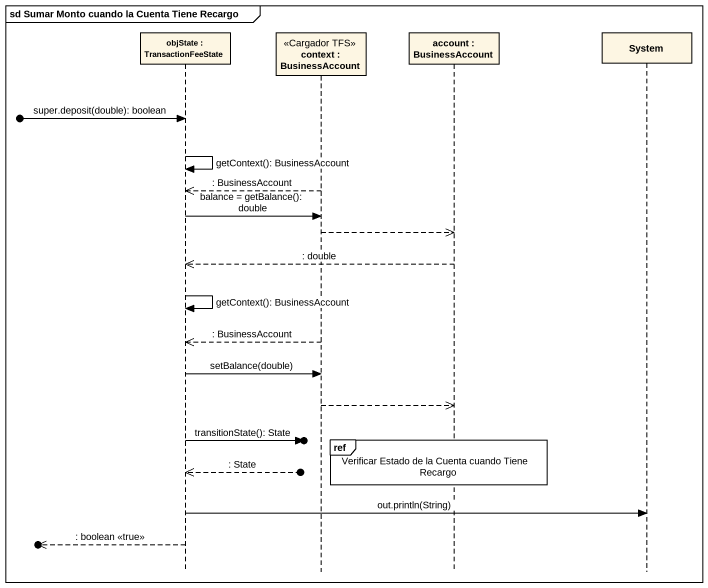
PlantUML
@startuml
mainframe sd Sumar Monto cuando la Cuenta Tiene Recargo
hide footbox
participant "objState : TransactionFeeState" as objState
participant "context : BusinessAccount" as context <<Cargador TFS>>
participant "account : BusinessAccount" as account
participant System

[o-> objState : super.deposit(double): boolean
objState -> objState : getContext(): BusinessAccount
context -->> objState : : BusinessAccount
objState -> context : balance = getBalance(): double
context -->> account
account -->> objState : : double
objState -> objState : getContext(): BusinessAccount
context -->> objState : : BusinessAccount
objState -> context : setBalance(double)
context -->> account
ref over account : Verificar Estado de la Cuenta cuando Tiene Recargo
objState ->o] : transitionState(): State
objState <<--o] : : State
objState -> System : out.println(String)
[o<<-- objState : : boolean <<true>>
@enduml
